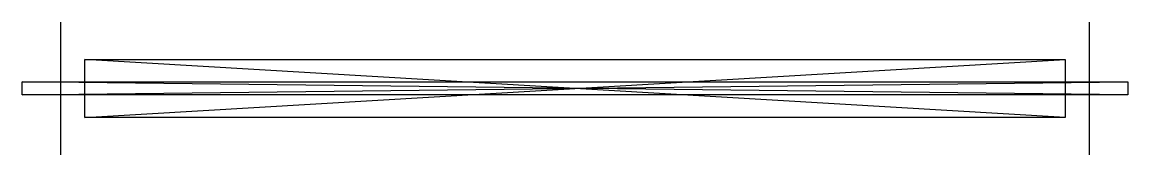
# Model space of a CAD drawing. Header units: millimetres. Extents: x -48 to 54, y -20 to -8.
import ezdxf

# ---------------------------------------------------------------- set-up
doc = ezdxf.new("R2010")
doc.units = ezdxf.units.MM
doc.layers.get('0').update_dxf_attribs({"linetype": 'CONTINUOUS'})

msp = doc.modelspace()

# ---------------------------------------------------------------- linework, layer by layer
for p, q in [((-44.43, -19.97), (-44.43, -7.77)), ((50, -7.77), (50, -19.97)), ((47.79, -16.54), (-42.21, -11.21)), ((-42.21, -16.54), (47.79, -11.21)), ((53.55, -14.47), (-47.98, -13.27)), ((-47.98, -14.47), (53.55, -13.27))]:
    msp.add_line(p, q)
for points in [[(47.79, -16.54), (-42.21, -16.54), (-42.21, -11.21), (47.79, -11.21)], [(53.55, -14.47), (-47.98, -14.47), (-47.98, -13.27), (53.55, -13.27)]]:
    msp.add_lwpolyline(points, close=True)

doc.saveas('drawing.dxf')
